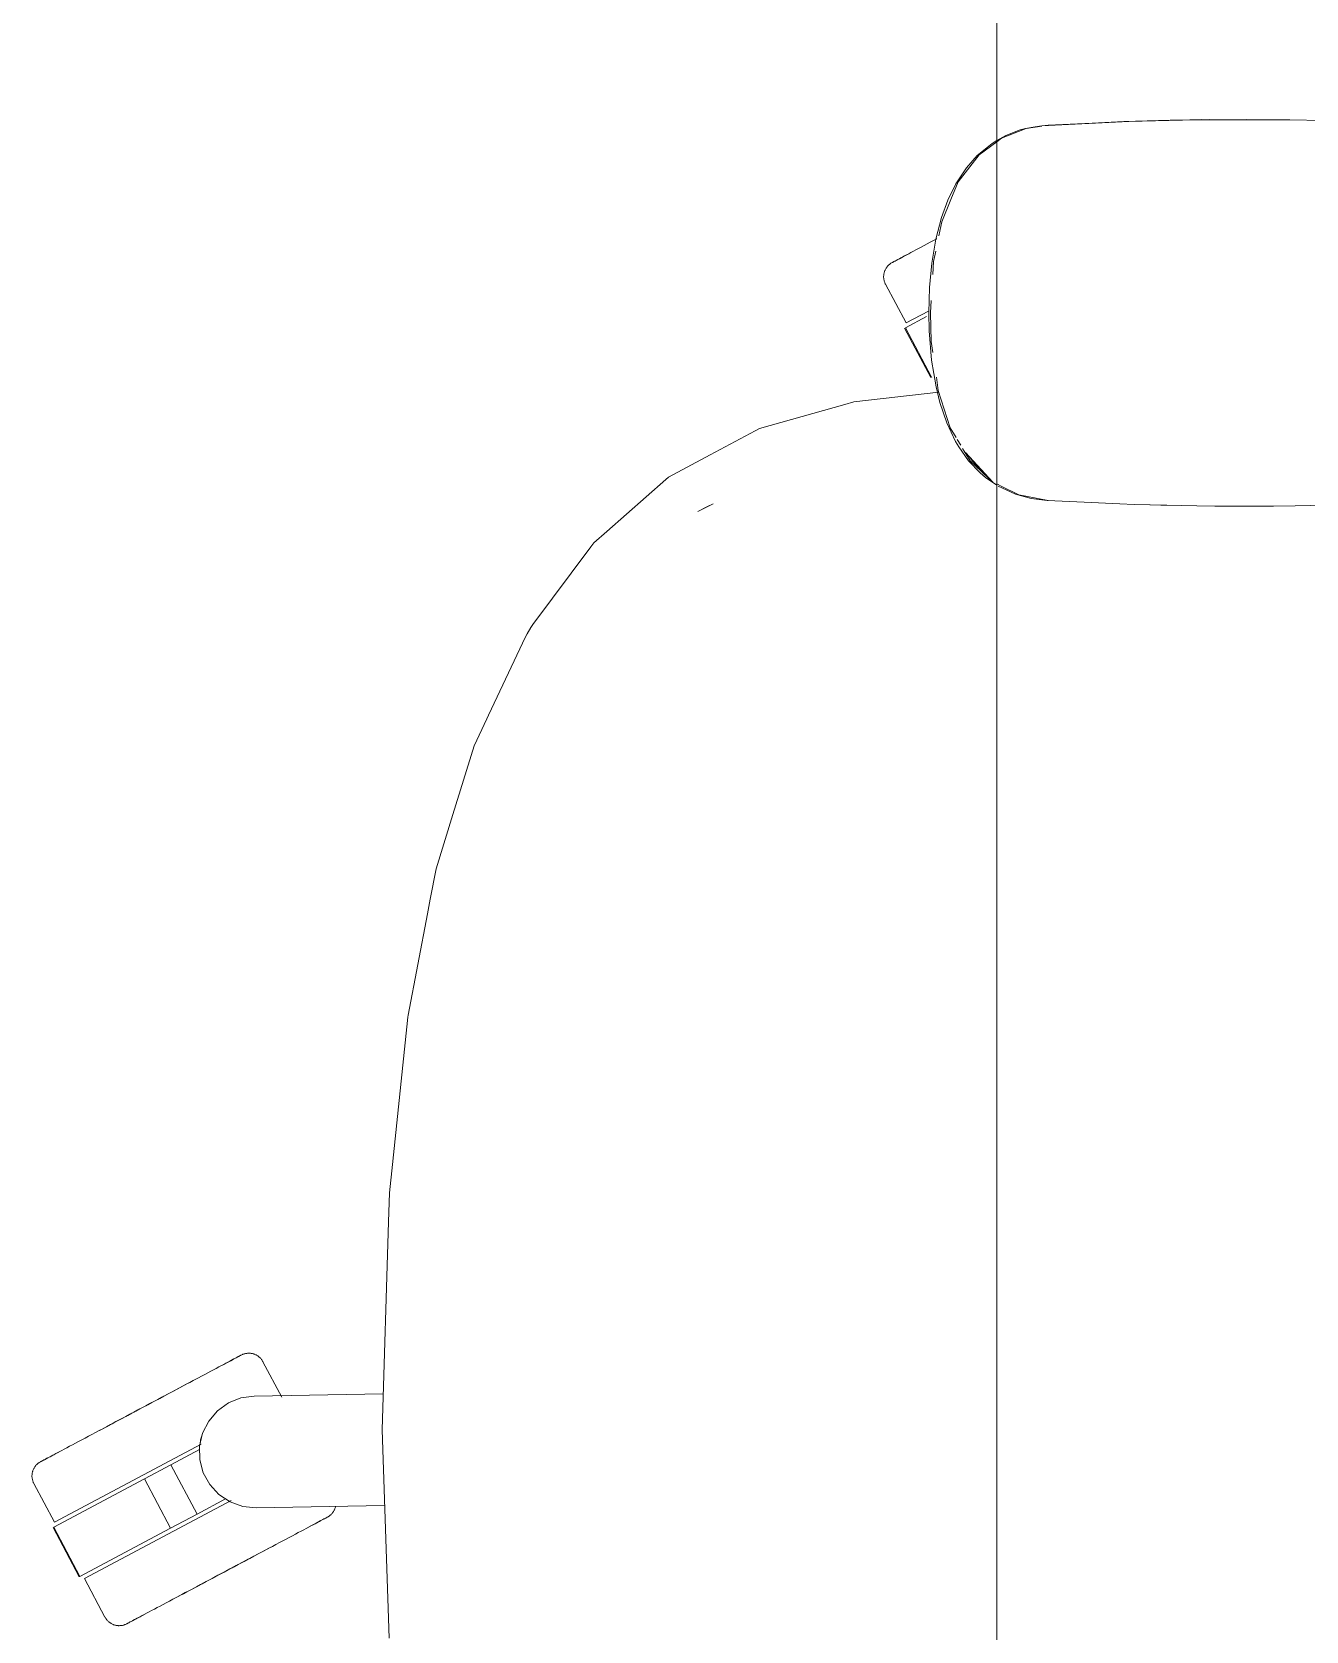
# Model space of a CAD drawing. Header units: millimetres. Extents: x 155927 to 317870, y -36033 to 97293.
# Drawn here: x 186901.5 to 187220.7, y 33480 to 33880.7 of the extents above; entities that cross this region are included whole.
import ezdxf

# ---------------------------------------------------------------- set-up
doc = ezdxf.new("R2010")
doc.units = ezdxf.units.MM
doc.header["$MEASUREMENT"] = 0
doc.layers.add('G-IMPT', color=8, linetype='CONTINUOUS', lineweight=9)
doc.layers.add('I-FURN', color=8, linetype='CONTINUOUS', lineweight=9)

msp = doc.modelspace()

# ---------------------------------------------------------------- linework, layer by layer
at = {"layer": 'G-IMPT'}
for p, q in [((187150.63, 33856.52), (187144.44, 33854.11)), ((187145.47, 33854.78), (187149.11, 33856.17)), ((187150.46, 33856.54), (187149.11, 33856.17)), ((187150.46, 33856.54), (187152.85, 33856.98)), ((187150.63, 33856.52), (187154.48, 33857.1)), ((187154.5, 33857.23), (187152.85, 33856.98)), ((187176.28, 33858.32), (187154.5, 33857.23)), ((187175.07, 33858.28), (187154.5, 33857.23)), ((187154.5, 33857.23), (187156.1, 33857.35)), ((187176.28, 33858.32), (187156.1, 33857.35)), ((187196.47, 33858.79), (187175.07, 33858.28)), ((187186.64, 33858.62), (187175.07, 33858.28)), ((187175.07, 33858.28), (187176.28, 33858.32)), ((187196.47, 33858.79), (187176.28, 33858.32)), ((187186.64, 33858.62), (187205.86, 33858.83)), ((187196.47, 33858.79), (187186.64, 33858.62)), ((187216.65, 33858.74), (187186.64, 33858.62)), ((187194.43, 33858.77), (187192.52, 33858.69)), ((187196.47, 33858.75), (187194.43, 33858.77)), ((187216.65, 33858.74), (187196.47, 33858.79)), ((187216.65, 33858.74), (187205.86, 33858.83)), ((187216.65, 33858.74), (187225.07, 33858.57)), ((187142.04, 33852.82), (187138.3, 33849.74)), ((187143.23, 33853.21), (187138.81, 33849.94)), ((187143.23, 33853.5), (187142.04, 33852.82)), ((187145.47, 33854.78), (187143.23, 33853.5)), ((187144.44, 33854.11), (187143.23, 33853.21)), ((187138.81, 33849.94), (187133.6, 33843.15)), ((187135.63, 33846.7), (187138.3, 33849.74)), ((187132.97, 33842.65), (187135.63, 33846.7)), ((187132.97, 33842.65), (187130.99, 33838.58)), ((187133.6, 33843.15), (187131.76, 33838.76)), ((187129.4, 33834.25), (187130.99, 33838.58)), ((187129.43, 33833.13), (187131.76, 33838.76)), ((187129.4, 33834.25), (187127.97, 33828.77)), ((187129.43, 33833.13), (187128.72, 33829.67)), ((187126.98, 33822.83), (187127.97, 33828.77)), ((187127.93, 33825.83), (187127.39, 33823.17)), ((187126.98, 33822.83), (187126.41, 33816.68)), ((187127.39, 33823.17), (187127.19, 33819.97)), ((187126.23, 33810.35), (187126.41, 33816.68)), ((187126.79, 33813.46), (187126.6, 33810.35)), ((187126.32, 33805.84), (187126.23, 33810.35)), ((187126.83, 33803.18), (187126.6, 33810.35)), ((187126.32, 33805.84), (187126.89, 33798.52)), ((187126.83, 33803.18), (187127.23, 33800.4)), ((187128.01, 33791.76), (187126.89, 33798.52)), ((187128.99, 33787.84), (187128.01, 33791.76)), ((187128.1, 33794.21), (187128.56, 33790.92)), ((187105.14, 33787.37), (187107.4, 33788)), ((187128.68, 33790.42), (187107.4, 33788)), ((187128.56, 33790.92), (187131.59, 33781.53)), ((187128.99, 33787.84), (187130.73, 33782.75)), ((187105.14, 33787.37), (187083.79, 33781.36)), ((187082.68, 33780.76), (187071.45, 33774.75)), ((187083.79, 33781.36), (187082.68, 33780.76)), ((187130.73, 33782.75), (187132.93, 33778.11)), ((187131.59, 33781.53), (187133.06, 33779.08)), ((187132.93, 33778.11), (187133.74, 33776.74)), ((187133.34, 33778.61), (187134.2, 33777.17)), ((187136.18, 33773.28), (187133.74, 33776.74)), ((187134.67, 33776.38), (187136.55, 33773.23)), ((187071.45, 33774.75), (187061.01, 33769.17)), ((187135.36, 33775.32), (187142.26, 33767.92)), ((187135.36, 33775.32), (187136.64, 33773.85)), ((187139.05, 33770.24), (187136.18, 33773.28)), ((187136.55, 33773.23), (187142.26, 33767.92)), ((187136.77, 33773.69), (187139.85, 33770.16)), ((187045.56, 33755.56), (187060.34, 33768.58)), ((187060.34, 33768.58), (187061.01, 33769.17)), ((187139.05, 33770.24), (187140.37, 33769.1)), ((187142.26, 33767.92), (187139.85, 33770.16)), ((187143.23, 33767.15), (187140.37, 33769.1)), ((187144.5, 33766.82), (187143.23, 33767.45)), ((187143.59, 33766.9), (187147.92, 33764.91)), ((187144.5, 33766.82), (187148.76, 33764.72)), ((187151.87, 33763.85), (187147.92, 33764.91)), ((187148.76, 33764.72), (187156.1, 33763.35)), ((187155.88, 33763.35), (187151.87, 33763.85)), ((187068.31, 33760.56), (187072.2, 33762.51)), ((187068.31, 33760.56), (187070.61, 33761.73)), ((187070.61, 33761.73), (187072.2, 33762.51)), ((187161.54, 33763.06), (187155.88, 33763.35)), ((187161.54, 33763.06), (187174.1, 33762.45)), ((187177.65, 33762.32), (187174.1, 33762.45)), ((187193.32, 33761.95), (187177.65, 33762.32)), ((187181.69, 33762.24), (187184.37, 33762.12)), ((187185.8, 33762.12), (187184.37, 33762.12)), ((187193.32, 33761.95), (187197.83, 33761.89)), ((187197.83, 33761.89), (187212.54, 33761.9)), ((187218.01, 33761.97), (187212.54, 33761.9)), ((187218.01, 33761.97), (187230.32, 33762.27)), ((187027, 33732.23), (187041.57, 33751.72)), ((187041.57, 33751.72), (187042.3, 33752.69)), ((187045.56, 33755.56), (187042.3, 33752.69)), ((187027, 33732.23), (187026.54, 33731.46)), ((187025.18, 33729.17), (187015.92, 33709.53)), ((187025.18, 33729.17), (187025.6, 33729.88)), ((187026.54, 33731.46), (187025.6, 33729.88)), ((187012.29, 33701.85), (187015.48, 33708.61)), ((187015.92, 33709.53), (187015.48, 33708.61)), ((187012.29, 33701.85), (187006.97, 33684.58)), ((187006.97, 33684.58), (187002.78, 33670.97)), ((187002.78, 33670.97), (187001.32, 33663.37)), ((187000.62, 33659.7), (186995.75, 33634.32)), ((187000.62, 33659.7), (187001.32, 33663.37)), ((186995.66, 33633.86), (186991.84, 33596.87)), ((186995.66, 33633.86), (186995.75, 33634.32)), ((186991.84, 33596.87), (186991.11, 33589.8)), ((186990.88, 33582.54), (186991.11, 33589.8)), ((186989.26, 33530.38), (186990.88, 33582.54)), ((186990.97, 33478.2), (186989.26, 33530.38))]:
    msp.add_line(p, q, dxfattribs=at)
at = {"layer": 'I-FURN'}
for p, q in [((187143.23, 32808.14), (187143.23, 34208.14)), ((187143.23, 34208.14), (187143.23, 32808.14)), ((187126.57, 33828.02), (187125.79, 33827.61)), ((187127.37, 33828.45), (187126.57, 33828.02)), ((187128.19, 33828.88), (187127.37, 33828.45)), ((187118.48, 33823.72), (187118.16, 33823.55)), ((187118.3, 33823.62), (187118.64, 33823.8)), ((187118.83, 33823.91), (187118.48, 33823.72)), ((187118.64, 33823.8), (187119.01, 33824)), ((187119.23, 33824.12), (187118.83, 33823.91)), ((187119.01, 33824), (187119.42, 33824.22)), ((187119.66, 33824.34), (187119.23, 33824.12)), ((187119.42, 33824.22), (187119.87, 33824.46)), ((187120.12, 33824.59), (187119.66, 33824.34)), ((187119.87, 33824.46), (187120.35, 33824.71)), ((187120.62, 33824.86), (187120.12, 33824.59)), ((187120.35, 33824.71), (187120.87, 33824.99)), ((187121.16, 33825.14), (187120.62, 33824.86)), ((187120.87, 33824.99), (187121.42, 33825.28)), ((187121.73, 33825.45), (187121.16, 33825.14)), ((187121.42, 33825.28), (187122, 33825.59)), ((187122.33, 33825.77), (187121.73, 33825.45)), ((187122.96, 33826.1), (187122.33, 33825.77)), ((187123.63, 33826.46), (187122.96, 33826.1)), ((187124.32, 33826.82), (187123.63, 33826.46)), ((187125.04, 33827.21), (187124.32, 33826.82)), ((187125.79, 33827.61), (187125.04, 33827.21)), ((187114.9, 33819.67), (187114.91, 33819.83)), ((187114.91, 33819.83), (187114.93, 33819.99)), ((187114.93, 33819.99), (187114.96, 33820.15)), ((187114.96, 33820.15), (187115, 33820.31)), ((187115, 33820.31), (187115.04, 33820.47)), ((187115.04, 33820.47), (187115.08, 33820.62)), ((187115.08, 33820.62), (187115.13, 33820.77)), ((187115.13, 33820.77), (187115.19, 33820.92)), ((187115.19, 33820.92), (187115.26, 33821.07)), ((187115.26, 33821.07), (187115.33, 33821.22)), ((187115.33, 33821.22), (187115.4, 33821.36)), ((187115.4, 33821.36), (187115.49, 33821.5)), ((187115.49, 33821.5), (187115.57, 33821.63)), ((187115.57, 33821.63), (187115.66, 33821.77)), ((187115.66, 33821.77), (187115.76, 33821.89)), ((187115.76, 33821.89), (187115.87, 33822.02)), ((187115.87, 33822.02), (187115.97, 33822.14)), ((187115.97, 33822.14), (187116.09, 33822.25)), ((187116.09, 33822.25), (187116.2, 33822.36)), ((187116.2, 33822.36), (187116.32, 33822.47)), ((187116.32, 33822.47), (187116.45, 33822.57)), ((187116.45, 33822.57), (187116.58, 33822.67)), ((187116.58, 33822.67), (187116.71, 33822.76)), ((187116.71, 33822.76), (187116.85, 33822.84)), ((187116.85, 33822.84), (187116.99, 33822.92)), ((187116.99, 33822.92), (187117.03, 33822.95)), ((187117.07, 33822.97), (187117.03, 33822.95)), ((187117.03, 33822.95), (187117.05, 33822.96)), ((187117.03, 33822.95), (187117.03, 33822.95)), ((187117.05, 33822.96), (187117.11, 33822.99)), ((187117.16, 33823.01), (187117.07, 33822.97)), ((187117.11, 33822.99), (187117.21, 33823.04)), ((187117.28, 33823.08), (187117.16, 33823.01)), ((187117.21, 33823.04), (187117.35, 33823.12)), ((187117.44, 33823.17), (187117.28, 33823.08)), ((187117.35, 33823.12), (187117.53, 33823.21)), ((187117.64, 33823.27), (187117.44, 33823.17)), ((187117.53, 33823.21), (187117.75, 33823.33)), ((187117.88, 33823.4), (187117.64, 33823.27)), ((187117.75, 33823.33), (187118.01, 33823.47)), ((187118.16, 33823.55), (187117.88, 33823.4)), ((187118.01, 33823.47), (187118.3, 33823.62)), ((187114.89, 33819.51), (187114.9, 33819.67)), ((187114.89, 33819.35), (187114.89, 33819.51)), ((187114.89, 33819.19), (187114.89, 33819.35)), ((187114.9, 33819.03), (187114.89, 33819.19)), ((187114.92, 33818.87), (187114.9, 33819.03)), ((187114.95, 33818.71), (187114.92, 33818.87)), ((187114.98, 33818.55), (187114.95, 33818.71)), ((187115.01, 33818.39), (187114.98, 33818.55)), ((187115.05, 33818.24), (187115.01, 33818.39)), ((187115.1, 33818.09), (187115.05, 33818.24)), ((187115.16, 33817.93), (187115.1, 33818.09)), ((187115.22, 33817.79), (187115.16, 33817.93)), ((187115.29, 33817.64), (187115.22, 33817.79)), ((187115.36, 33817.49), (187115.29, 33817.64)), ((187115.36, 33817.49), (187120.51, 33807.81)), ((187120.33, 33806.58), (187125.62, 33809.39)), ((187120.51, 33807.81), (187126.14, 33810.8)), ((187120.15, 33806.49), (187126.73, 33794.13)), ((187126.9, 33794.22), (187120.33, 33806.58)), ((187126.99, 33794.27), (187126.9, 33794.22)), ((186949.81, 33546.93), (186950.34, 33547.22)), ((186950.62, 33547.36), (186950.1, 33547.09)), ((186950.34, 33547.22), (186950.85, 33547.48)), ((186951.1, 33547.62), (186950.62, 33547.36)), ((186950.85, 33547.48), (186951.31, 33547.73)), ((186951.55, 33547.86), (186951.1, 33547.62)), ((186951.31, 33547.73), (186951.74, 33547.96)), ((186951.96, 33548.08), (186951.55, 33547.86)), ((186951.74, 33547.96), (186952.13, 33548.17)), ((186952.33, 33548.27), (186951.96, 33548.08)), ((186952.13, 33548.17), (186952.49, 33548.36)), ((186952.67, 33548.45), (186952.33, 33548.27)), ((186952.49, 33548.36), (186952.81, 33548.53)), ((186952.96, 33548.61), (186952.67, 33548.45)), ((186952.81, 33548.53), (186953.09, 33548.68)), ((186953.22, 33548.75), (186952.96, 33548.61)), ((186953.09, 33548.68), (186953.33, 33548.8)), ((186953.44, 33548.86), (186953.22, 33548.75)), ((186953.33, 33548.8), (186953.53, 33548.91)), ((186953.62, 33548.96), (186953.44, 33548.86)), ((186953.53, 33548.91), (186953.69, 33549)), ((186953.76, 33549.04), (186953.62, 33548.96)), ((186953.69, 33549), (186953.81, 33549.06)), ((186953.86, 33549.09), (186953.76, 33549.04)), ((186953.81, 33549.06), (186953.89, 33549.11)), ((186953.92, 33549.12), (186953.86, 33549.09)), ((186953.89, 33549.11), (186953.94, 33549.13)), ((186953.94, 33549.13), (186953.92, 33549.12)), ((186953.94, 33549.13), (186954.09, 33549.2)), ((186953.94, 33549.13), (186953.94, 33549.13)), ((186954.09, 33549.2), (186954.23, 33549.27)), ((186954.23, 33549.27), (186954.38, 33549.33)), ((186954.38, 33549.33), (186954.53, 33549.39)), ((186954.53, 33549.39), (186954.69, 33549.44)), ((186954.69, 33549.44), (186954.84, 33549.48)), ((186954.84, 33549.48), (186955, 33549.52)), ((186955, 33549.52), (186955.16, 33549.55)), ((186955.16, 33549.55), (186955.32, 33549.57)), ((186955.32, 33549.57), (186955.48, 33549.59)), ((186955.48, 33549.59), (186955.64, 33549.6)), ((186955.64, 33549.6), (186955.8, 33549.6)), ((186955.8, 33549.6), (186955.96, 33549.6)), ((186955.96, 33549.6), (186956.12, 33549.59)), ((186956.12, 33549.59), (186956.28, 33549.58)), ((186956.28, 33549.58), (186956.44, 33549.56)), ((186956.44, 33549.56), (186956.6, 33549.53)), ((186956.6, 33549.53), (186956.76, 33549.5)), ((186956.76, 33549.5), (186956.91, 33549.46)), ((186956.91, 33549.46), (186957.07, 33549.41)), ((186957.07, 33549.41), (186957.22, 33549.36)), ((186957.22, 33549.36), (186957.37, 33549.3)), ((186957.37, 33549.3), (186957.52, 33549.23)), ((186957.52, 33549.23), (186957.66, 33549.16)), ((186957.66, 33549.16), (186957.81, 33549.09)), ((186957.81, 33549.09), (186957.94, 33549.01)), ((186957.94, 33549.01), (186958.08, 33548.92)), ((186958.08, 33548.92), (186958.21, 33548.83)), ((186958.21, 33548.83), (186958.34, 33548.73)), ((186958.34, 33548.73), (186958.46, 33548.63)), ((186958.46, 33548.63), (186958.58, 33548.52)), ((186958.58, 33548.52), (186958.7, 33548.41)), ((186958.7, 33548.41), (186958.81, 33548.29)), ((186958.81, 33548.29), (186958.92, 33548.17)), ((186958.92, 33548.17), (186959.02, 33548.04)), ((186959.02, 33548.04), (186959.12, 33547.91)), ((186959.12, 33547.91), (186959.21, 33547.78)), ((186959.21, 33547.78), (186959.29, 33547.64)), ((186959.29, 33547.64), (186959.37, 33547.5)), ((186959.37, 33547.5), (186959.39, 33547.46)), ((186964.09, 33538.62), (186959.39, 33547.46)), ((186941.93, 33542.74), (186942.77, 33543.19)), ((186943.22, 33543.43), (186942.39, 33542.99)), ((186944.03, 33543.86), (186943.22, 33543.43)), ((186944.82, 33544.28), (186944.03, 33543.86)), ((186945.58, 33544.69), (186944.82, 33544.28)), ((186946.32, 33545.08), (186945.58, 33544.69)), ((186947.02, 33545.45), (186946.32, 33545.08)), ((186947.7, 33545.81), (186947.02, 33545.45)), ((186948.35, 33546.16), (186947.7, 33545.81)), ((186948.97, 33546.49), (186948.35, 33546.16)), ((186949.55, 33546.8), (186948.97, 33546.49)), ((186949.24, 33546.63), (186949.81, 33546.93)), ((186950.1, 33547.09), (186949.55, 33546.8)), ((186934.52, 33538.8), (186935.49, 33539.32)), ((186936.01, 33539.6), (186935.04, 33539.08)), ((186935.49, 33539.32), (186936.45, 33539.83)), ((186936.97, 33540.11), (186936.01, 33539.6)), ((186936.45, 33539.83), (186937.41, 33540.34)), ((186937.91, 33540.61), (186936.97, 33540.11)), ((186937.41, 33540.34), (186938.34, 33540.84)), ((186938.84, 33541.1), (186937.91, 33540.61)), ((186938.34, 33540.84), (186939.27, 33541.33)), ((186939.76, 33541.59), (186938.84, 33541.1)), ((186939.27, 33541.33), (186940.17, 33541.81)), ((186940.65, 33542.07), (186939.76, 33541.59)), ((186940.17, 33541.81), (186941.06, 33542.28)), ((186941.53, 33542.53), (186940.65, 33542.07)), ((186941.06, 33542.28), (186941.93, 33542.74)), ((186942.39, 33542.99), (186941.53, 33542.53)), ((186957.2, 33538.84), (186989.54, 33539.41)), ((186928.07, 33535.38), (186927.07, 33534.84)), ((186927.53, 33535.09), (186928.53, 33535.62)), ((186929.08, 33535.91), (186928.07, 33535.38)), ((186928.53, 33535.62), (186929.54, 33536.16)), ((186930.08, 33536.44), (186929.08, 33535.91)), ((186929.54, 33536.16), (186930.54, 33536.69)), ((186931.08, 33536.98), (186930.08, 33536.44)), ((186930.54, 33536.69), (186931.54, 33537.22)), ((186932.08, 33537.51), (186931.08, 33536.98)), ((186931.54, 33537.22), (186932.54, 33537.75)), ((186933.08, 33538.04), (186932.08, 33537.51)), ((186932.54, 33537.75), (186933.53, 33538.28)), ((186934.06, 33538.56), (186933.08, 33538.04)), ((186933.53, 33538.28), (186934.52, 33538.8)), ((186935.04, 33539.08), (186934.06, 33538.56)), ((186947.99, 33535.16), (186950.73, 33537.13)), ((186950.73, 33537.13), (186953.86, 33538.38)), ((186953.86, 33538.38), (186957.2, 33538.84)), ((186920.2, 33531.19), (186919.27, 33530.69)), ((186919.7, 33530.92), (186920.64, 33531.42)), ((186921.16, 33531.7), (186920.2, 33531.19)), ((186920.64, 33531.42), (186921.6, 33531.93)), ((186922.12, 33532.21), (186921.16, 33531.7)), ((186921.6, 33531.93), (186922.57, 33532.45)), ((186923.09, 33532.73), (186922.12, 33532.21)), ((186922.57, 33532.45), (186923.54, 33532.97)), ((186924.08, 33533.25), (186923.09, 33532.73)), ((186923.54, 33532.97), (186924.53, 33533.49)), ((186925.07, 33533.78), (186924.08, 33533.25)), ((186924.53, 33533.49), (186925.53, 33534.02)), ((186926.06, 33534.31), (186925.07, 33533.78)), ((186925.53, 33534.02), (186926.53, 33534.55)), ((186927.07, 33534.84), (186926.06, 33534.31)), ((186926.53, 33534.55), (186927.53, 33535.09)), ((186944.28, 33529.58), (186945.8, 33532.6)), ((186945.8, 33532.6), (186947.99, 33535.16)), ((186913.21, 33527.47), (186912.43, 33527.06)), ((186914.01, 33527.9), (186913.21, 33527.47)), ((186914.84, 33528.34), (186914.01, 33527.9)), ((186915.68, 33528.79), (186914.84, 33528.34)), ((186916.55, 33529.25), (186915.68, 33528.79)), ((186917.44, 33529.72), (186916.55, 33529.25)), ((186918.34, 33530.2), (186917.44, 33529.72)), ((186917.85, 33529.94), (186918.77, 33530.43)), ((186919.27, 33530.69), (186918.34, 33530.2)), ((186918.77, 33530.43), (186919.7, 33530.92)), ((186943.53, 33526.29), (186944.28, 33529.58)), ((186905.12, 33523.17), (186904.8, 33523)), ((186904.94, 33523.08), (186905.28, 33523.26)), ((186905.48, 33523.36), (186905.12, 33523.17)), ((186905.28, 33523.26), (186905.65, 33523.46)), ((186905.87, 33523.57), (186905.48, 33523.36)), ((186905.65, 33523.46), (186906.06, 33523.67)), ((186906.3, 33523.8), (186905.87, 33523.57)), ((186906.06, 33523.67), (186906.51, 33523.91)), ((186906.76, 33524.05), (186906.3, 33523.8)), ((186906.51, 33523.91), (186906.99, 33524.17)), ((186907.26, 33524.31), (186906.76, 33524.05)), ((186906.99, 33524.17), (186907.51, 33524.44)), ((186907.15, 33507.26), (186943.87, 33526.79)), ((186907.8, 33524.6), (186907.26, 33524.31)), ((186907.51, 33524.44), (186908.06, 33524.73)), ((186908.37, 33524.9), (186907.8, 33524.6)), ((186908.06, 33524.73), (186908.64, 33525.05)), ((186908.97, 33525.22), (186908.37, 33524.9)), ((186909.6, 33525.56), (186908.97, 33525.22)), ((186910.27, 33525.91), (186909.6, 33525.56)), ((186910.96, 33526.28), (186910.27, 33525.91)), ((186911.68, 33526.66), (186910.96, 33526.28)), ((186912.43, 33527.06), (186911.68, 33526.66)), ((186936.32, 33521.64), (186943.46, 33525.44)), ((186943.59, 33522.92), (186943.53, 33526.29)), ((186901.54, 33519.13), (186901.55, 33519.29)), ((186901.55, 33519.29), (186901.58, 33519.45)), ((186901.58, 33519.45), (186901.6, 33519.61)), ((186901.6, 33519.61), (186901.64, 33519.77)), ((186901.64, 33519.77), (186901.68, 33519.92)), ((186901.68, 33519.92), (186901.72, 33520.08)), ((186901.72, 33520.08), (186901.78, 33520.23)), ((186901.78, 33520.23), (186901.83, 33520.38)), ((186901.83, 33520.38), (186901.9, 33520.53)), ((186901.9, 33520.53), (186901.97, 33520.67)), ((186901.97, 33520.67), (186902.04, 33520.81)), ((186902.04, 33520.81), (186902.13, 33520.95)), ((186902.13, 33520.95), (186902.21, 33521.09)), ((186902.21, 33521.09), (186902.31, 33521.22)), ((186902.31, 33521.22), (186902.4, 33521.35)), ((186902.4, 33521.35), (186902.51, 33521.47)), ((186902.51, 33521.47), (186902.61, 33521.59)), ((186902.61, 33521.59), (186902.73, 33521.71)), ((186902.73, 33521.71), (186902.84, 33521.82)), ((186902.84, 33521.82), (186902.96, 33521.93)), ((186902.96, 33521.93), (186903.09, 33522.03)), ((186903.09, 33522.03), (186903.22, 33522.12)), ((186903.22, 33522.12), (186903.35, 33522.21)), ((186903.35, 33522.21), (186903.49, 33522.3)), ((186903.49, 33522.3), (186903.63, 33522.38)), ((186903.63, 33522.38), (186903.67, 33522.4)), ((186903.71, 33522.43), (186903.67, 33522.4)), ((186903.67, 33522.4), (186903.69, 33522.41)), ((186903.67, 33522.4), (186903.67, 33522.4)), ((186903.69, 33522.41), (186903.75, 33522.44)), ((186903.8, 33522.47), (186903.71, 33522.43)), ((186903.75, 33522.44), (186903.85, 33522.5)), ((186903.92, 33522.53), (186903.8, 33522.47)), ((186903.85, 33522.5), (186903.99, 33522.57)), ((186904.08, 33522.62), (186903.92, 33522.53)), ((186903.99, 33522.57), (186904.17, 33522.67)), ((186904.28, 33522.73), (186904.08, 33522.62)), ((186904.17, 33522.67), (186904.39, 33522.78)), ((186904.52, 33522.85), (186904.28, 33522.73)), ((186904.39, 33522.78), (186904.65, 33522.92)), ((186904.8, 33523), (186904.52, 33522.85)), ((186904.65, 33522.92), (186904.94, 33523.08)), ((186929.68, 33518.11), (186936.32, 33521.64)), ((186942.89, 33509.28), (186936.32, 33521.64)), ((186944.45, 33519.66), (186943.59, 33522.92)), ((186946.07, 33516.7), (186944.45, 33519.66)), ((186901.53, 33518.97), (186901.54, 33519.13)), ((186901.53, 33518.81), (186901.53, 33518.97)), ((186901.53, 33518.65), (186901.53, 33518.81)), ((186901.54, 33518.48), (186901.53, 33518.65)), ((186901.56, 33518.32), (186901.54, 33518.48)), ((186901.59, 33518.16), (186901.56, 33518.32)), ((186901.62, 33518.01), (186901.59, 33518.16)), ((186901.65, 33517.85), (186901.62, 33518.01)), ((186901.7, 33517.69), (186901.65, 33517.85)), ((186901.74, 33517.54), (186901.7, 33517.69)), ((186901.8, 33517.39), (186901.74, 33517.54)), ((186901.86, 33517.24), (186901.8, 33517.39)), ((186901.93, 33517.09), (186901.86, 33517.24)), ((186902, 33516.95), (186901.93, 33517.09)), ((186902, 33516.95), (186907.15, 33507.26)), ((186906.97, 33506.03), (186929.68, 33518.11)), ((186936.25, 33505.75), (186929.68, 33518.11)), ((186948.35, 33514.22), (186946.07, 33516.7)), ((186914.66, 33493.14), (186951.41, 33512.68)), ((186950.03, 33513.08), (186942.89, 33509.28)), ((186951.16, 33512.35), (186948.35, 33514.22)), ((186954.34, 33511.21), (186951.16, 33512.35)), ((186957.69, 33510.86), (186954.34, 33511.21)), ((186989.88, 33511.42), (186957.69, 33510.86)), ((186977.57, 33511.15), (186977.53, 33510.99)), ((186942.89, 33509.28), (186936.25, 33505.75)), ((186972.44, 33506.87), (186972.91, 33507.12)), ((186973.14, 33507.24), (186972.7, 33507.01)), ((186972.91, 33507.12), (186973.34, 33507.35)), ((186973.55, 33507.46), (186973.14, 33507.24)), ((186973.34, 33507.35), (186973.73, 33507.55)), ((186973.93, 33507.66), (186973.55, 33507.46)), ((186973.73, 33507.55), (186974.09, 33507.74)), ((186974.26, 33507.84), (186973.93, 33507.66)), ((186974.09, 33507.74), (186974.4, 33507.91)), ((186974.56, 33508), (186974.26, 33507.84)), ((186974.4, 33507.91), (186974.68, 33508.06)), ((186974.82, 33508.13), (186974.56, 33508)), ((186974.68, 33508.06), (186974.92, 33508.19)), ((186975.04, 33508.25), (186974.82, 33508.13)), ((186974.92, 33508.19), (186975.12, 33508.3)), ((186975.22, 33508.35), (186975.04, 33508.25)), ((186975.12, 33508.3), (186975.29, 33508.38)), ((186975.36, 33508.42), (186975.22, 33508.35)), ((186975.29, 33508.38), (186975.41, 33508.45)), ((186975.46, 33508.47), (186975.36, 33508.42)), ((186975.41, 33508.45), (186975.49, 33508.49)), ((186975.52, 33508.51), (186975.46, 33508.47)), ((186975.49, 33508.49), (186975.53, 33508.51)), ((186975.54, 33508.52), (186975.52, 33508.51)), ((186975.53, 33508.51), (186975.54, 33508.52)), ((186975.58, 33508.54), (186975.54, 33508.52)), ((186975.72, 33508.62), (186975.58, 33508.54)), ((186975.85, 33508.7), (186975.72, 33508.62)), ((186975.99, 33508.79), (186975.85, 33508.7)), ((186976.11, 33508.89), (186975.99, 33508.79)), ((186976.24, 33508.99), (186976.11, 33508.89)), ((186976.36, 33509.1), (186976.24, 33508.99)), ((186976.48, 33509.21), (186976.36, 33509.1)), ((186976.59, 33509.32), (186976.48, 33509.21)), ((186976.7, 33509.44), (186976.59, 33509.32)), ((186976.8, 33509.57), (186976.7, 33509.44)), ((186976.9, 33509.7), (186976.8, 33509.57)), ((186976.99, 33509.83), (186976.9, 33509.7)), ((186977.08, 33509.96), (186976.99, 33509.83)), ((186977.16, 33510.1), (186977.08, 33509.96)), ((186977.24, 33510.24), (186977.16, 33510.1)), ((186977.31, 33510.39), (186977.24, 33510.24)), ((186977.37, 33510.54), (186977.31, 33510.39)), ((186977.43, 33510.69), (186977.37, 33510.54)), ((186977.48, 33510.84), (186977.43, 33510.69)), ((186977.53, 33510.99), (186977.48, 33510.84)), ((186906.8, 33505.94), (186913.37, 33493.58)), ((186913.54, 33493.67), (186906.97, 33506.03)), ((186936.25, 33505.75), (186913.54, 33493.67)), ((186965.19, 33503.02), (186965.99, 33503.44)), ((186965.99, 33503.44), (186966.77, 33503.85)), ((186966.77, 33503.85), (186967.52, 33504.25)), ((186967.52, 33504.25), (186968.24, 33504.64)), ((186968.24, 33504.64), (186968.94, 33505.01)), ((186968.94, 33505.01), (186969.6, 33505.36)), ((186969.6, 33505.36), (186970.23, 33505.7)), ((186970.23, 33505.7), (186970.84, 33506.02)), ((186971.15, 33506.18), (186970.56, 33505.87)), ((186970.84, 33506.02), (186971.4, 33506.32)), ((186971.7, 33506.47), (186971.15, 33506.18)), ((186971.4, 33506.32), (186971.94, 33506.6)), ((186972.21, 33506.75), (186971.7, 33506.47)), ((186971.94, 33506.6), (186972.44, 33506.87)), ((186972.7, 33507.01), (186972.21, 33506.75)), ((186957.09, 33498.7), (186958.05, 33499.22)), ((186958.56, 33499.49), (186957.61, 33498.98)), ((186958.05, 33499.22), (186959, 33499.72)), ((186959.51, 33499.99), (186958.56, 33499.49)), ((186959, 33499.72), (186959.94, 33500.22)), ((186960.44, 33500.49), (186959.51, 33499.99)), ((186959.94, 33500.22), (186960.86, 33500.71)), ((186961.35, 33500.97), (186960.44, 33500.49)), ((186960.86, 33500.71), (186961.77, 33501.19)), ((186961.77, 33501.19), (186962.65, 33501.67)), ((186962.65, 33501.67), (186963.52, 33502.13)), ((186963.52, 33502.13), (186964.37, 33502.58)), ((186964.37, 33502.58), (186965.19, 33503.02)), ((186950.67, 33495.29), (186949.67, 33494.76)), ((186950.13, 33495.01), (186951.13, 33495.54)), ((186951.68, 33495.83), (186950.67, 33495.29)), ((186951.13, 33495.54), (186952.14, 33496.07)), ((186952.68, 33496.36), (186951.68, 33495.83)), ((186952.14, 33496.07), (186953.14, 33496.61)), ((186953.68, 33496.89), (186952.68, 33496.36)), ((186953.14, 33496.61), (186954.14, 33497.14)), ((186954.67, 33497.42), (186953.68, 33496.89)), ((186954.14, 33497.14), (186955.13, 33497.66)), ((186955.66, 33497.95), (186954.67, 33497.42)), ((186955.13, 33497.66), (186956.11, 33498.19)), ((186956.64, 33498.47), (186955.66, 33497.95)), ((186956.11, 33498.19), (186957.09, 33498.7)), ((186957.61, 33498.98), (186956.64, 33498.47)), ((186914.66, 33493.14), (186919.81, 33483.45)), ((186942.75, 33491.08), (186941.8, 33490.58)), ((186942.24, 33490.81), (186943.19, 33491.32)), ((186943.71, 33491.6), (186942.75, 33491.08)), ((186943.19, 33491.32), (186944.16, 33491.83)), ((186944.69, 33492.11), (186943.71, 33491.6)), ((186944.16, 33491.83), (186945.14, 33492.35)), ((186945.67, 33492.64), (186944.69, 33492.11)), ((186945.14, 33492.35), (186946.13, 33492.88)), ((186946.66, 33493.16), (186945.67, 33492.64)), ((186946.13, 33492.88), (186947.12, 33493.41)), ((186947.66, 33493.69), (186946.66, 33493.16)), ((186947.12, 33493.41), (186948.12, 33493.94)), ((186948.66, 33494.23), (186947.66, 33493.69)), ((186948.12, 33493.94), (186949.12, 33494.47)), ((186949.67, 33494.76), (186948.66, 33494.23)), ((186949.12, 33494.47), (186950.13, 33495.01)), ((186935.17, 33487.05), (186935.98, 33487.48)), ((186935.98, 33487.48), (186936.82, 33487.93)), ((186937.28, 33488.17), (186936.43, 33487.72)), ((186936.82, 33487.93), (186937.68, 33488.38)), ((186938.15, 33488.63), (186937.28, 33488.17)), ((186937.68, 33488.38), (186938.55, 33488.85)), ((186939.03, 33489.11), (186938.15, 33488.63)), ((186938.55, 33488.85), (186939.45, 33489.33)), ((186939.94, 33489.59), (186939.03, 33489.11)), ((186939.45, 33489.33), (186940.36, 33489.81)), ((186940.86, 33490.08), (186939.94, 33489.59)), ((186940.36, 33489.81), (186941.29, 33490.31)), ((186941.8, 33490.58), (186940.86, 33490.08)), ((186941.29, 33490.31), (186942.24, 33490.81)), ((186919.83, 33483.41), (186919.81, 33483.45)), ((186919.91, 33483.27), (186919.83, 33483.41)), ((186920, 33483.14), (186919.91, 33483.27)), ((186920.09, 33483), (186920, 33483.14)), ((186927.89, 33483.18), (186927.46, 33482.95)), ((186927.66, 33483.06), (186928.1, 33483.29)), ((186928.36, 33483.43), (186927.89, 33483.18)), ((186928.1, 33483.29), (186928.59, 33483.55)), ((186928.86, 33483.7), (186928.36, 33483.43)), ((186928.59, 33483.55), (186929.1, 33483.83)), ((186929.4, 33483.98), (186928.86, 33483.7)), ((186929.1, 33483.83), (186929.65, 33484.12)), ((186929.96, 33484.28), (186929.4, 33483.98)), ((186929.65, 33484.12), (186930.24, 33484.43)), ((186930.24, 33484.43), (186930.85, 33484.76)), ((186930.85, 33484.76), (186931.5, 33485.1)), ((186931.5, 33485.1), (186932.18, 33485.46)), ((186932.18, 33485.46), (186932.89, 33485.84)), ((186932.89, 33485.84), (186933.62, 33486.23)), ((186933.62, 33486.23), (186934.38, 33486.63)), ((186934.38, 33486.63), (186935.17, 33487.05)), ((186920.19, 33482.87), (186920.09, 33483)), ((186920.29, 33482.75), (186920.19, 33482.87)), ((186920.39, 33482.63), (186920.29, 33482.75)), ((186920.5, 33482.51), (186920.39, 33482.63)), ((186920.62, 33482.4), (186920.5, 33482.51)), ((186920.74, 33482.29), (186920.62, 33482.4)), ((186920.86, 33482.19), (186920.74, 33482.29)), ((186920.99, 33482.09), (186920.86, 33482.19)), ((186921.12, 33482), (186920.99, 33482.09)), ((186921.26, 33481.91), (186921.12, 33482)), ((186921.4, 33481.83), (186921.26, 33481.91)), ((186921.54, 33481.75), (186921.4, 33481.83)), ((186921.69, 33481.68), (186921.54, 33481.75)), ((186921.83, 33481.62), (186921.69, 33481.68)), ((186921.98, 33481.56), (186921.83, 33481.62)), ((186922.14, 33481.51), (186921.98, 33481.56)), ((186922.29, 33481.46), (186922.14, 33481.51)), ((186922.45, 33481.42), (186922.29, 33481.46)), ((186922.6, 33481.39), (186922.45, 33481.42)), ((186922.76, 33481.36), (186922.6, 33481.39)), ((186922.92, 33481.34), (186922.76, 33481.36)), ((186923.08, 33481.32), (186922.92, 33481.34)), ((186923.24, 33481.31), (186923.08, 33481.32)), ((186923.41, 33481.31), (186923.24, 33481.31)), ((186923.57, 33481.32), (186923.41, 33481.31)), ((186923.73, 33481.33), (186923.57, 33481.32)), ((186923.89, 33481.35), (186923.73, 33481.33)), ((186924.05, 33481.37), (186923.89, 33481.35)), ((186924.21, 33481.4), (186924.05, 33481.37)), ((186924.36, 33481.44), (186924.21, 33481.4)), ((186924.52, 33481.48), (186924.36, 33481.44)), ((186924.67, 33481.53), (186924.52, 33481.48)), ((186924.82, 33481.58), (186924.67, 33481.53)), ((186924.97, 33481.64), (186924.82, 33481.58)), ((186925.12, 33481.71), (186924.97, 33481.64)), ((186925.26, 33481.78), (186925.12, 33481.71)), ((186925.26, 33481.78), (186925.28, 33481.8)), ((186925.27, 33481.79), (186925.26, 33481.78)), ((186925.31, 33481.81), (186925.27, 33481.79)), ((186925.28, 33481.8), (186925.34, 33481.83)), ((186925.39, 33481.85), (186925.31, 33481.81)), ((186925.34, 33481.83), (186925.44, 33481.88)), ((186925.51, 33481.92), (186925.39, 33481.85)), ((186925.44, 33481.88), (186925.58, 33481.96)), ((186925.68, 33482), (186925.51, 33481.92)), ((186925.58, 33481.96), (186925.76, 33482.05)), ((186925.88, 33482.11), (186925.68, 33482)), ((186925.76, 33482.05), (186925.98, 33482.17)), ((186926.12, 33482.24), (186925.88, 33482.11)), ((186925.98, 33482.17), (186926.24, 33482.3)), ((186926.4, 33482.39), (186926.12, 33482.24)), ((186926.24, 33482.3), (186926.54, 33482.46)), ((186926.72, 33482.56), (186926.4, 33482.39)), ((186926.54, 33482.46), (186926.87, 33482.64)), ((186927.07, 33482.75), (186926.72, 33482.56)), ((186926.87, 33482.64), (186927.25, 33482.84)), ((186927.46, 33482.95), (186927.07, 33482.75)), ((186927.25, 33482.84), (186927.66, 33483.06))]:
    msp.add_line(p, q, dxfattribs=at)
msp.add_arc((186957.26, 33524.85), 13.81, 162.664, 167.6527, dxfattribs=at)
msp.add_open_spline([(186943.65, 33527.21), (186943.73, 33527.64), (186943.83, 33528.07), (186943.94, 33528.49)], degree=3, dxfattribs=at)

doc.saveas('drawing.dxf')
